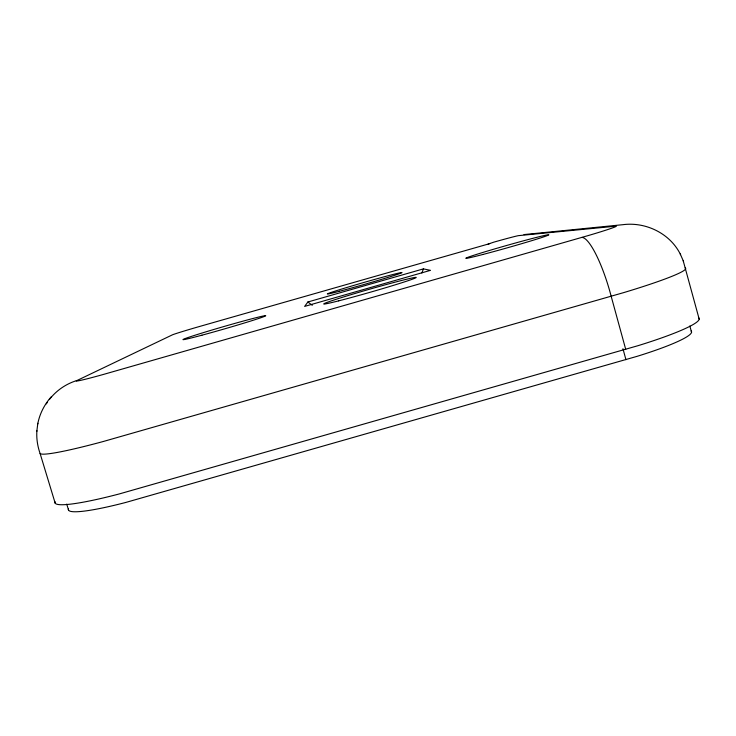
<?xml version="1.0" encoding="UTF-8"?>
<svg xmlns="http://www.w3.org/2000/svg" width="736" height="736" viewBox="0 0 736 736"><rect width="100%" height="100%" fill="white"/><g stroke="black" fill="none" stroke-linecap="round" stroke-linejoin="round"><path stroke-width="1.1" d="M55.209 503.268L40.094 453.486C37.527 446.163 36.331 438.38 36.892 430.643M37.757 423.982C39.588 413.908 44.418 404.533 51.18 396.879M36.8 431.434L37.84 423.274M421.866 272.992L423.402 268.888L430.505 270.342L304.64 306.406L307.887 301.99L423.402 268.888M489.67 243.644L197.119 327.18A27.95 0.644 -16.1 0 0 172.62 334.742L76.342 380.816A43.654 1.527 -16.4 0 0 104.429 374.155L588.138 235.594A43.737 1.536 -15.7 0 0 616.28 226.136L518.411 235.649A28.005 0.644 -15.9 0 0 493.782 242.162L488.152 244.076M68.457 508.972A87.428 10.497 -17.2 0 0 126.031 502.375L637.155 356.316A87.593 10.552 -14.8 0 0 691.159 330.998M55.145 501.823A97.998 11.031 -17.1 0 0 119.324 493.93L638.186 345.635A98.173 11.086 -14.9 0 0 698.694 317.86M523.968 234.582L622.923 224.682C645.904 221.674 670.349 233.57 680.579 254.684M307.887 301.99L312.285 305.302M683.201 260.746L699.2 319.176M680.239 253.929L683.569 261.565M66.737 504.105L68.614 510.306M625.72 349.361L611.174 296.304A56.727 12.374 73.6 0 0 581.882 237.434M622.941 348.726L625.94 359.683M689.853 325.993L691.555 332.276M40.094 453.486A98.228 7.489 -16.8 0 0 103.555 441.425L623.686 292.615A98.403 7.526 -15.2 0 0 685.198 267.895M46.331 403.889A55.43 54.639 5.3 0 1 47.481 402.123M49.34 399.565A55.43 54.639 5.3 0 1 76.765 380.567M482.88 254.481A43.102 1.214 -15.8 0 0 548.605 235.014A43.102 1.214 -15.8 0 0 490.636 250.111A43.102 1.214 -15.8 0 0 482.88 254.481M201.894 335.202A42.909 1.214 -16.1 0 0 265.733 315.744A42.909 1.214 -16.1 0 0 206.135 331.78A42.909 1.214 -16.1 0 0 201.894 335.202M339.36 291.29A38.732 0.994 -16 0 0 400.89 273.148A38.732 0.994 -16 0 0 353.363 285.531A38.732 0.994 -16 0 0 339.36 291.29M338.661 300.858A48.199 1.546 -16 0 0 414.975 278.19A48.199 1.546 -16 0 0 355.258 293.397A48.199 1.546 -16 0 0 338.661 300.858"/></g></svg>
